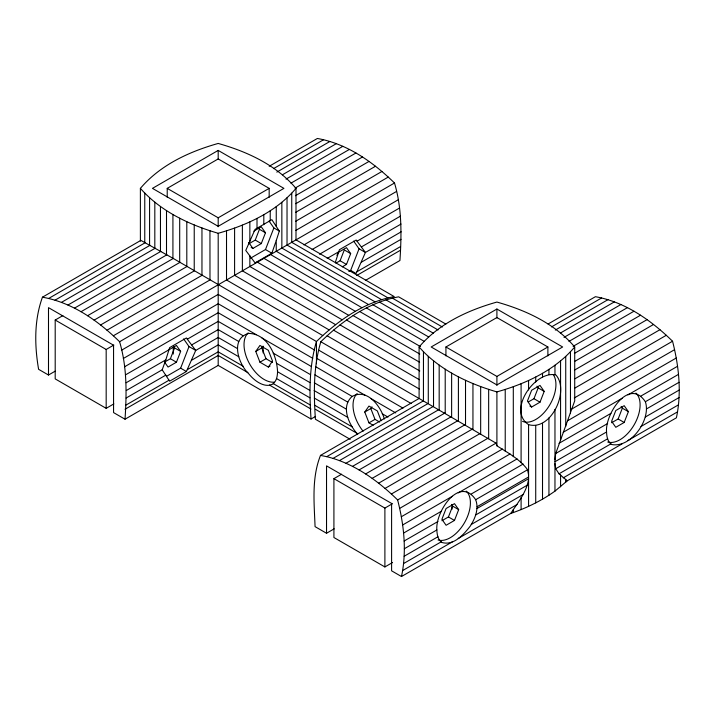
<?xml version="1.0" encoding="UTF-8"?>
<svg xmlns="http://www.w3.org/2000/svg" width="715" height="715" viewBox="0 0 715 715"><rect width="100%" height="100%" fill="white"/><g stroke="black" fill="none" stroke-linecap="round" stroke-linejoin="round"><path stroke-width="1.07" d="M326.532 533.256L326.532 465.867L391.597 503.432L391.597 570.82L401.49 576.531L510.778 513.433C526.437 508.079 541.487 500.768 554.965 491.125L554.974 459.754L555.716 453.498L574.717 400.883L574.717 346.981C554.885 323.582 525.9 310.23 496.907 302.061C467.914 310.23 438.921 323.582 419.097 346.981L423.468 351.735L423.432 400.874L326.728 456.662L320.499 455.41C311.481 478.165 314.198 502.86 315.065 526.633L326.532 533.256L334.2 528.823M528.582 506.363L528.582 424.63C506.944 410.49 535.07 370.147 555.85 374.937C569.971 390.596 551.113 431.27 528.582 424.63M315.556 416.407L311.034 419.017C309.327 393.116 308.96 366.741 316.459 341.529C338.034 320.508 364.096 302.079 394.269 296.609L296.001 239.874L296.001 188.367C276.178 164.968 247.184 151.616 218.191 143.447C189.207 151.616 160.214 164.968 140.39 188.367L140.39 241.169M350.216 439.341L315.404 419.24C313.697 393.339 313.331 366.965 320.829 341.752C342.405 320.731 368.466 302.302 398.639 296.832L445.847 324.083M48.495 375.026L48.495 307.647L113.56 345.211L113.56 412.591L125.027 419.213C126.725 393.304 127.091 366.938 119.593 341.725C98.25 320.847 72.403 302.517 42.453 297.19C34.088 320.213 34.508 345.452 38.601 369.315L48.495 375.026L55.198 371.156M365.392 280.441L399.935 260.492C401.633 234.592 402 208.217 394.501 183.004C373.159 162.126 347.311 143.795 317.371 138.469L269.189 166.282M401.49 576.531C406.889 551.194 404.002 524.819 397.629 499.946C377.752 480.462 354.104 463.454 326.728 456.662M554.965 491.125L567.21 480.846L676.399 417.81C681.797 392.481 678.91 366.098 672.547 341.234C651.195 320.347 625.357 302.016 595.407 296.698L548.083 324.011M436.865 529.958C435.113 512.324 459.343 475.001 475.663 499.714C479.148 508.633 475.189 518.429 470.327 526.034C463.785 534.382 453.793 546.01 441.87 542.471C437.902 539.619 436.972 534.543 436.865 529.958L404.341 548.745M606.552 431.976C604.845 414.343 629.03 377.019 645.368 401.741C651.383 419.544 630.952 448.368 611.566 444.489C607.607 441.638 606.678 436.561 606.552 431.976L555.001 461.711M277.554 371.737C277.456 376.322 276.526 381.39 272.567 384.241L268.777 385.314A28.457 16.427 60 0 1 248.65 373.695C238.256 363.837 229.962 338.508 248.731 333.405C267.428 333.789 276.919 355.382 277.554 371.737L309.756 390.327M357.661 434.327C349.027 424.728 340.367 406.719 352.173 396.414C367.17 388.165 380.505 405.923 384.357 418.919M510.778 513.433C517.785 502.547 526.955 491.956 528.6 478.701L476.86 508.571M165.817 359.86L169.634 347.642L186.401 337.963L195.722 350.439L186.401 371.505L169.634 381.184L162.189 369.798L165.817 359.86L126.117 382.775M335.514 261.878L339.411 249.714L356.177 240.034L365.428 252.458L356.097 273.523L350.672 270.395L348.804 271.468M276.249 240.58L279.315 231.07L271.852 219.675L255.085 229.363L245.772 250.438L255.085 262.897L271.852 253.217L276.249 240.58L276.249 251.278L368.556 304.572M164.816 361.951L170.402 358.724L174.594 347.919L173.396 346.212M164.459 361.942L168.061 367.054L176.444 362.21L180.636 351.405L176.444 345.443L125.554 374.848M166.658 376.242L180.636 368.171L189.019 346.56L183.63 338.892M248.731 243.86L255.255 240.088L259.447 229.283L258.249 227.584M251.18 247.426L252.904 248.418L261.288 243.574L265.48 232.768L261.288 226.807L253.843 231.115M250.581 258.151L265.48 249.544L273.872 227.933L269.081 221.114M336.953 255.443L338.097 252.502L346.48 247.658L350.672 253.619L346.48 264.425L342.288 266.847M335.916 263.165L340.108 260.752L344.299 249.946L350.672 253.619M350.672 270.395L359.055 248.784L353.666 241.116M441.924 520.717L448.439 516.945L452.64 506.14L451.442 504.441M454.481 520.431L458.673 509.625L454.481 503.664L446.097 508.508L441.906 519.313L446.097 525.275L454.481 520.431L448.439 516.945M528.376 401.928L533.962 398.702L538.154 387.896L536.956 386.189M540.004 402.188L544.195 391.382L540.004 385.421L531.62 390.256L527.429 401.061L531.62 407.032L540.004 402.188L533.962 398.702M611.62 422.735L618.144 418.972L622.336 408.167L621.138 406.46M624.177 422.458L628.378 411.652L624.177 405.691L615.794 410.526L611.602 421.332L615.794 427.302L624.177 422.458L618.144 418.972M255.756 351.405L259.947 345.443L268.331 350.279L272.522 361.084L268.331 367.054L259.947 362.21L255.756 351.405L261.797 347.919L262.995 346.212M373.15 425.264L368.958 422.842L364.766 412.037L368.958 406.075L377.341 410.919L381.158 420.742M364.766 412.037L370.808 408.551L372.006 406.853M140.39 188.367C160.607 211.327 189.296 224.823 218.191 233.287C247.184 225.118 276.178 211.765 296.001 188.367M423.468 351.735C443.506 371.809 469.987 384.044 496.907 391.9C525.9 383.732 554.885 370.379 574.717 346.981M218.191 150.418L152.465 188.367L218.191 226.315L283.927 188.367L218.191 150.418L218.191 159.347M167.221 197.304L167.221 188.367L218.191 158.936L269.171 188.367L269.171 197.304M42.453 297.19L140.855 240.383L173.262 258.455L316.459 341.529L316.459 363.721M48.691 298.432L145.208 242.716M273.523 168.633L323.6 139.72M55.028 300.166L149.998 245.325M276.803 172.118L329.937 141.445M61.454 302.365L155.218 248.221M282.434 174.782L336.363 143.644M167.221 188.367L218.191 217.798L269.171 188.367M67.943 305.028L160.848 251.385M286 179.134L342.851 146.307M74.476 308.147L166.872 254.799M290.942 183.165L349.385 149.426M113.846 403.904L106.178 408.337L55.198 378.896L55.198 320.034L62.866 315.61M81.027 311.713L173.262 258.455M295.054 188.143L355.936 152.992M87.579 315.708L180.01 262.342M295.402 195.722L362.487 156.996M94.112 320.132L187.089 266.454M295.733 203.73L369.02 161.42M100.601 324.959L194.471 270.77M295.492 212.444L375.509 166.246M107.027 330.178L202.131 275.266M295.733 221.23L381.935 171.466M113.363 335.773L209.987 279.94L209.951 230.766M295.635 230.507L388.272 177.061M55.198 320.034L106.178 349.465L113.846 345.041M119.593 341.725L394.501 183.004M121.63 350.162L218.191 294.41L314.421 349.966M303.929 244.905L396.539 191.441M123.302 358.51L218.191 303.732L312.75 358.322M312.133 249.499L398.21 199.798M124.616 366.75L218.191 312.723L256.211 334.665M319.534 254.218L399.524 208.029M187.357 339.169L218.191 321.357L243.163 335.773M327.193 258.428L338.758 251.752M357.053 241.187L400.463 216.127M191.718 344.898L218.191 329.615L238.765 341.493M361.424 246.925L401.026 224.063M126.305 390.515L162.189 369.798M401.213 231.803L365.428 252.458L359.055 248.784M126.117 398.041L165.817 375.116M191.718 360.163L218.191 344.88L238.765 356.749M361.424 262.182L401.026 239.319M125.554 405.325L169.053 380.201M187.357 369.637L218.191 351.834L243.163 366.25M357.053 271.664L400.463 246.604M125.027 409.257L218.191 355.471L247.926 372.631M356.758 275.472L399.935 250.545M125.027 419.213L218.191 365.419L311.034 419.017M259.947 362.21L265.989 358.724L272.504 362.487M268.331 367.054L270.056 366.053M496.907 309.032L431.172 346.981L496.907 384.929L562.642 346.981L496.907 309.032L496.907 317.961M445.928 355.909L445.928 346.981L496.907 317.549L547.887 346.981L547.887 355.909M368.958 422.842L375 419.356L379.656 422.047M320.499 455.41L419.097 398.487L496.031 443.139L496.907 445.803C507.811 452.836 519.841 459.093 527.581 469.746L528.6 475.153M551.488 326.916L601.637 297.941M333.065 458.387L428.178 403.475M555.296 330.08L607.973 299.665M339.491 460.585L433.362 406.388M560.408 333.038L614.4 301.864M345.98 463.249L438.956 409.57M563.992 337.382L620.888 304.527M445.928 346.981L496.907 376.412L547.887 346.981M352.513 466.368L444.945 413.002M568.961 341.404L627.421 307.647M392.553 562.517L384.893 566.941L333.914 537.51L333.914 478.648L341.573 474.224M359.064 469.934L451.299 416.684M573.09 346.364L633.973 311.222M365.615 473.938L458.02 420.59M574.422 353.38L640.524 315.217M372.149 478.353L465.063 424.719M574.788 361.361L647.057 319.641M378.637 483.188L472.409 429.054M574.583 370.057L653.546 324.467M385.063 488.408L480.033 433.576M574.958 378.771L659.972 329.687M391.4 494.002L487.916 438.277M574.824 388.102L666.308 335.281M397.629 499.946L496.031 443.139M574.261 397.969L672.547 341.234M333.914 478.648L384.893 508.079L392.553 503.655M399.667 508.383L502.484 449.02M571.857 408.971L674.576 349.671M401.347 516.739L510.072 453.962M567.63 420.733L676.256 358.018M402.652 524.971L452.389 496.255M458.226 492.894L517.097 458.905M563.214 432.271L622.095 398.282M627.922 394.912L677.561 366.259M403.591 533.068L441.218 511.341M471.265 494.002L523.166 464.035M559.014 443.336L610.923 413.368M640.971 396.021L678.499 374.356M404.154 541.005L437.946 521.494M475.663 499.714L527.581 469.746M555.716 453.498L607.652 423.512M645.368 401.741L679.062 382.284M477.102 506.712L528.617 476.95M646.807 408.748L679.25 390.024M404.154 556.261L437.946 536.75M475.663 514.979L527.563 485.011M567.21 480.846L559.032 473.804L555.725 468.754L607.652 438.778M645.368 417.006L679.062 397.549M403.591 563.545L441.218 541.818M471.265 524.47L523.139 494.521M559.032 473.804L610.923 443.845M640.971 426.498L678.499 404.824M402.652 570.561L452.389 541.845M458.226 538.475L517.097 504.486M563.214 477.861L622.095 443.863M627.922 440.503L677.561 411.84M622.336 408.167L628.378 411.652M340.108 260.752L346.48 264.425M273.872 227.933L279.315 231.07M392.347 298.11L442.388 327.005M387.977 297.887L291.747 242.331L291.747 193.175M385.957 299.871L438.054 329.955M538.154 387.896L544.195 391.382M381.587 299.648L287.028 245.057L287.028 197.832M259.447 229.283L265.48 232.768M379.477 302.096L433.308 333.181M375.107 301.882L281.853 248.042L281.853 202.327M372.935 304.796L428.705 336.997M255.255 240.088L261.288 243.574M265.48 249.544L271.852 253.217M366.348 307.951L424.29 341.404M361.969 307.727L270.225 254.334M529.895 406.031L531.62 407.032M359.734 311.543L420.456 346.605M355.364 311.32L263.808 258.258M353.13 315.583L419.768 354.05M348.759 315.36L257.007 261.958M346.543 320.034L419.616 362.228M342.172 319.811L249.857 266.516L249.857 255.818M340 324.896L419.785 370.96M335.63 324.673L242.376 270.833L242.376 225.127M333.521 330.142L419.392 379.719M329.15 329.919L234.592 275.329L234.592 228.112M327.121 335.773L419.499 389.103M322.751 335.55L226.521 279.994L226.521 230.838M320.829 341.752L419.097 398.487L419.097 346.981M318.801 350.189L411.179 403.528M317.12 358.546L402.992 408.122M315.816 366.777L365.222 395.306M371.049 398.666L395.753 412.93M262.039 338.034L311.445 366.554M314.877 374.875L352.173 396.414M382.221 413.753L387.977 417.086M273.21 353.121L310.507 374.651M314.314 382.811L347.776 402.125M276.482 363.265L309.944 382.588M314.126 390.551L346.319 409.132M237.309 348.5L218.191 337.462L195.722 350.439L189.019 346.56M314.314 398.067L347.776 417.39M276.482 378.53L309.944 397.844M314.877 405.351L352.173 426.882M273.21 383.598L310.507 405.128M315.404 409.293L356.937 433.263M269.501 385.09L311.034 409.069M452.64 506.14L458.673 509.625M174.594 347.919L180.636 351.405M170.402 358.724L176.444 362.21M180.636 368.171L186.401 371.505M248.713 242.456L252.904 248.418M370.808 408.551L375 419.356M261.797 347.919L265.989 358.724M554.974 463.633L555.725 468.754M554.956 365.258L554.965 374.705M528.573 380.496L528.573 389.934M570.463 351.789L570.463 413.511M565.735 356.445L565.735 426.435M565.735 479.309L565.735 482.303M560.569 360.941L560.569 439.984M560.569 474.76L560.569 486.799M554.965 409.4L554.974 459.754M548.941 369.387L548.941 374.401M548.941 417.944L548.941 495.254M542.515 373.31L542.515 376.859M542.515 423.334L542.515 499.177M535.723 377.019L535.723 382.024M535.723 425.577L535.723 502.877M521.092 383.732L521.092 462.775M521.092 497.551L521.092 509.598M513.299 386.717L513.299 456.706M513.299 509.589L513.299 512.583M505.228 389.443L505.228 451.174M496.907 376.412L496.907 385.34M496.907 391.9L496.907 445.803M488.658 389.38L488.658 438.76M480.668 386.601L480.668 433.978M472.946 383.571L472.946 429.393M465.519 380.308L465.519 425.014M458.404 376.823L458.404 420.84M451.969 504.897L451.969 509.339M451.63 373.123L451.63 416.89M445.213 369.208L445.213 413.181M439.171 365.106L439.171 409.704M433.522 360.816L433.522 406.495M428.285 356.356L428.285 403.546M384.893 508.079L384.893 566.941M276.249 206.653L276.249 226.289M270.225 210.782L270.225 220.792M263.808 214.706L263.808 224.716M263.138 346.283L263.138 352.951M257.007 218.406L257.007 228.425M249.857 221.882L249.857 241.518M218.191 217.798L218.191 226.735M218.191 233.287L218.191 365.419M201.961 227.987L201.961 275.177M194.23 224.966L194.23 270.645M186.803 221.704L186.803 266.302M179.697 218.209L179.697 262.182M173.253 347.392L173.253 354.059M172.923 214.509L172.923 258.276M166.506 210.594L166.506 254.612M160.464 206.492L160.464 251.188M154.815 202.202L154.815 248.025M149.578 197.742L149.578 245.129M144.761 193.13L144.761 242.51M106.178 349.465L106.178 408.337M466.251 491.107A28.457 16.427 -60 0 1 464.518 522.683A28.457 16.427 -60 0 1 438.036 539.977M635.957 393.134A28.457 16.427 -60 0 1 634.214 424.71A28.457 16.427 -60 0 1 607.741 442.004M363.086 431.199A28.457 16.427 60 0 1 357.187 393.518M553.24 374.544A28.457 16.427 -60 0 1 548.575 406.817A28.457 16.427 -60 0 1 522.54 421.35M274.203 382.176A28.457 16.427 60 0 1 249.017 362.836A28.457 16.427 60 0 1 248.177 332.886"/></g></svg>
